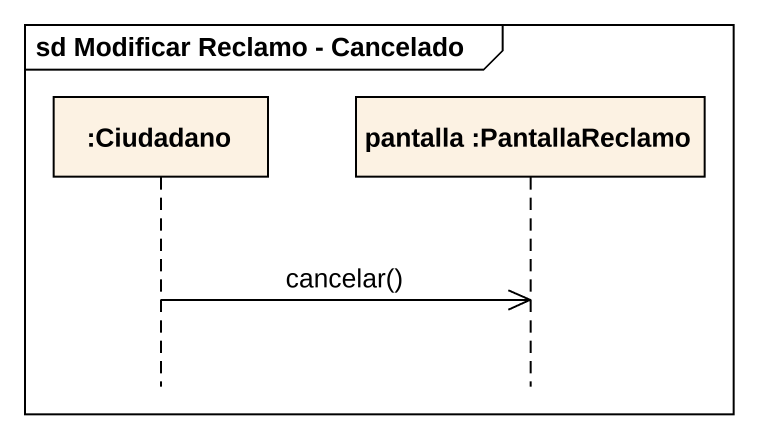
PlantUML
@startuml
mainframe sd Modificar Reclamo - Cancelado
hide footbox
participant ":Ciudadano" as Ciudadano
participant "pantalla :PantallaReclamo" as pantalla_PantallaReclamo

Ciudadano ->> pantalla_PantallaReclamo : cancelar()
@enduml
